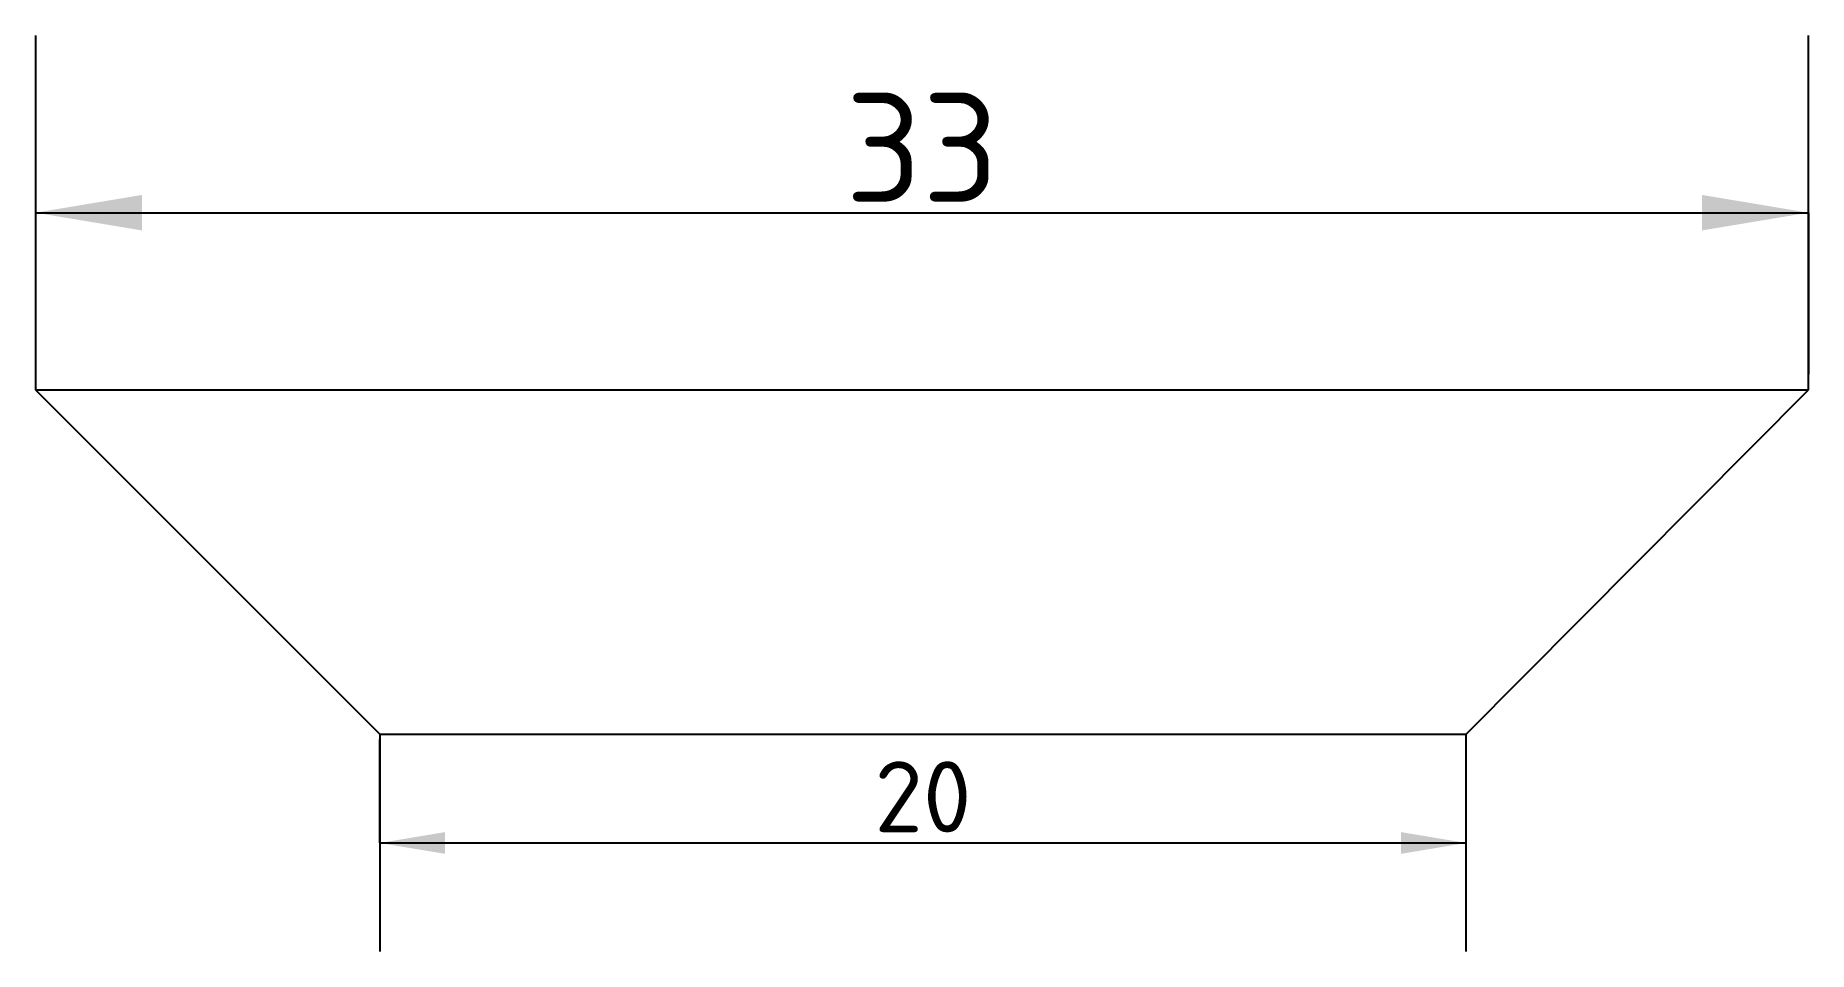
# Model space of a CAD drawing. Extents: x 0 to 33.3, y -4.1 to 13.1.
import ezdxf
from ezdxf.enums import TextEntityAlignment as Align

# ---------------------------------------------------------------- set-up
doc = ezdxf.new("R2010")
doc.units = 0
doc.layers.add('DIMENSIONS', color=1, linetype='CONTINUOUS')
doc.styles.add('ISOCPEUR', font='isocpeur.ttf')

# ---------------------------------------------------------------- blocks, each defined once
blk = doc.blocks.new('DIMTICK_ARROW')
at = {"color": 5}
blk.add_line((0, 0.5), (0, -0.5), dxfattribs=at)
at = {"color": 7}
blk.add_solid([(0, 0), (0.3, 0.05), (0.3, -0.05)], dxfattribs=at)

msp = doc.modelspace()

# ---------------------------------------------------------------- linework, layer by layer
at = {"color": 3}
for p, q in [((0, 6.46), (33.258, 6.46)), ((0, 6.46), (6.46, 0)), ((0, 6.46), (33.258, 6.46)), ((26.836, 0), (33.258, 6.46)), ((6.46, 0), (26.836, 0)), ((6.46, 0), (26.836, 0))]:
    msp.add_line(p, q, dxfattribs=at)
at = {"layer": 'DIMENSIONS', "color": 7}
for p, q in [((0, 9.786), (33.258, 9.786)), ((0, 9.786), (33.258, 9.786)), ((0, 9.786), (33.258, 9.786)), ((0, 9.786), (33.258, 9.786)), ((0, 9.786), (33.258, 9.786)), ((6.46, -2.038), (26.836, -2.038)), ((6.46, -2.038), (26.836, -2.038)), ((6.46, -2.038), (26.836, -2.038)), ((6.46, -2.038), (26.836, -2.038)), ((6.46, -2.038), (26.836, -2.038)), ((6.46, -2.038), (26.836, -2.038))]:
    msp.add_line(p, q, dxfattribs=at)
at = {"layer": 'DIMENSIONS', "color": 5}
for p, q in [((0, 9.786), (0, 6.76)), ((0, 9.786), (0, 6.76)), ((0, 9.786), (0, 6.76)), ((0, 9.786), (0, 6.76)), ((0, 9.786), (0, 6.76)), ((33.258, 9.786), (33.258, 6.76)), ((33.258, 9.786), (33.258, 6.76)), ((33.258, 9.786), (33.258, 6.76)), ((33.258, 9.786), (33.258, 6.76)), ((33.258, 9.786), (33.258, 6.76)), ((6.46, -2.038), (6.46, -0.096)), ((6.46, -2.038), (6.46, -0.096)), ((6.46, -2.038), (6.46, -0.096)), ((6.46, -2.038), (6.46, -0.096)), ((6.46, -2.038), (6.46, -0.096)), ((6.46, -2.038), (6.46, -0.096)), ((26.836, -2.038), (26.836, -0.096)), ((26.836, -2.038), (26.836, -0.096)), ((26.836, -2.038), (26.836, -0.096)), ((26.836, -2.038), (26.836, -0.096)), ((26.836, -2.038), (26.836, -0.096)), ((26.836, -2.038), (26.836, -0.096))]:
    msp.add_line(p, q, dxfattribs=at)

# ---------------------------------------------------------------- block references
at = {"layer": 'DIMENSIONS'}
for p, xscale, yscale in [((0, 9.786), 6.65166120732078, 6.65166120732078), ((0, 9.786), 6.65166120732078, 6.65166120732078), ((0, 9.786), 6.65166120732078, 6.65166120732078), ((0, 9.786), 6.65166120732078, 6.65166120732078), ((0, 9.786), 6.65166120732078, 6.65166120732078), ((6.46, -2.038), 4.07515758761495, 4.07515758761495), ((6.46, -2.038), 4.07515758761495, 4.07515758761495), ((6.46, -2.038), 4.07515758761495, 4.07515758761495), ((6.46, -2.038), 4.07515758761495, 4.07515758761495), ((6.46, -2.038), 4.07515758761495, 4.07515758761495), ((6.46, -2.038), 4.07515758761495, 4.07515758761495)]:
    msp.add_blockref('DIMTICK_ARROW', p, dxfattribs=dict(at, xscale=xscale, yscale=yscale))
at = {"layer": 'DIMENSIONS', "rotation": 180}
for p, xscale, yscale in [((33.258, 9.786), 6.65166120732078, 6.65166120732078), ((33.258, 9.786), 6.65166120732078, 6.65166120732078), ((33.258, 9.786), 6.65166120732078, 6.65166120732078), ((33.258, 9.786), 6.65166120732078, 6.65166120732078), ((33.258, 9.786), 6.65166120732078, 6.65166120732078), ((26.836, -2.038), 4.07515758761495, 4.07515758761495), ((26.836, -2.038), 4.07515758761495, 4.07515758761495), ((26.836, -2.038), 4.07515758761495, 4.07515758761495), ((26.836, -2.038), 4.07515758761495, 4.07515758761495), ((26.836, -2.038), 4.07515758761495, 4.07515758761495), ((26.836, -2.038), 4.07515758761495, 4.07515758761495)]:
    msp.add_blockref('DIMTICK_ARROW', p, dxfattribs=dict(at, xscale=xscale, yscale=yscale))

# ---------------------------------------------------------------- texts
at = {"layer": 'DIMENSIONS', "color": 7, "style": 'ISOCPEUR'}
for s, height, p in [('33', 2.0477, (16.629, 11.009)), ('33', 2.0477, (16.629, 11.009)), ('33', 2.0477, (16.629, 11.009)), ('33', 2.0477, (16.629, 11.009)), ('33', 2.0477, (16.629, 11.009)), ('20', 1.332, (16.648, -1.172)), ('20', 1.332, (16.648, -1.172)), ('20', 1.332, (16.648, -1.172)), ('20', 1.332, (16.648, -1.172)), ('20', 1.332, (16.648, -1.172)), ('20', 1.332, (16.648, -1.172))]:
    msp.add_text(s, height=height, dxfattribs=at).set_placement(p, align=Align.MIDDLE_CENTER)

doc.saveas('drawing.dxf')
